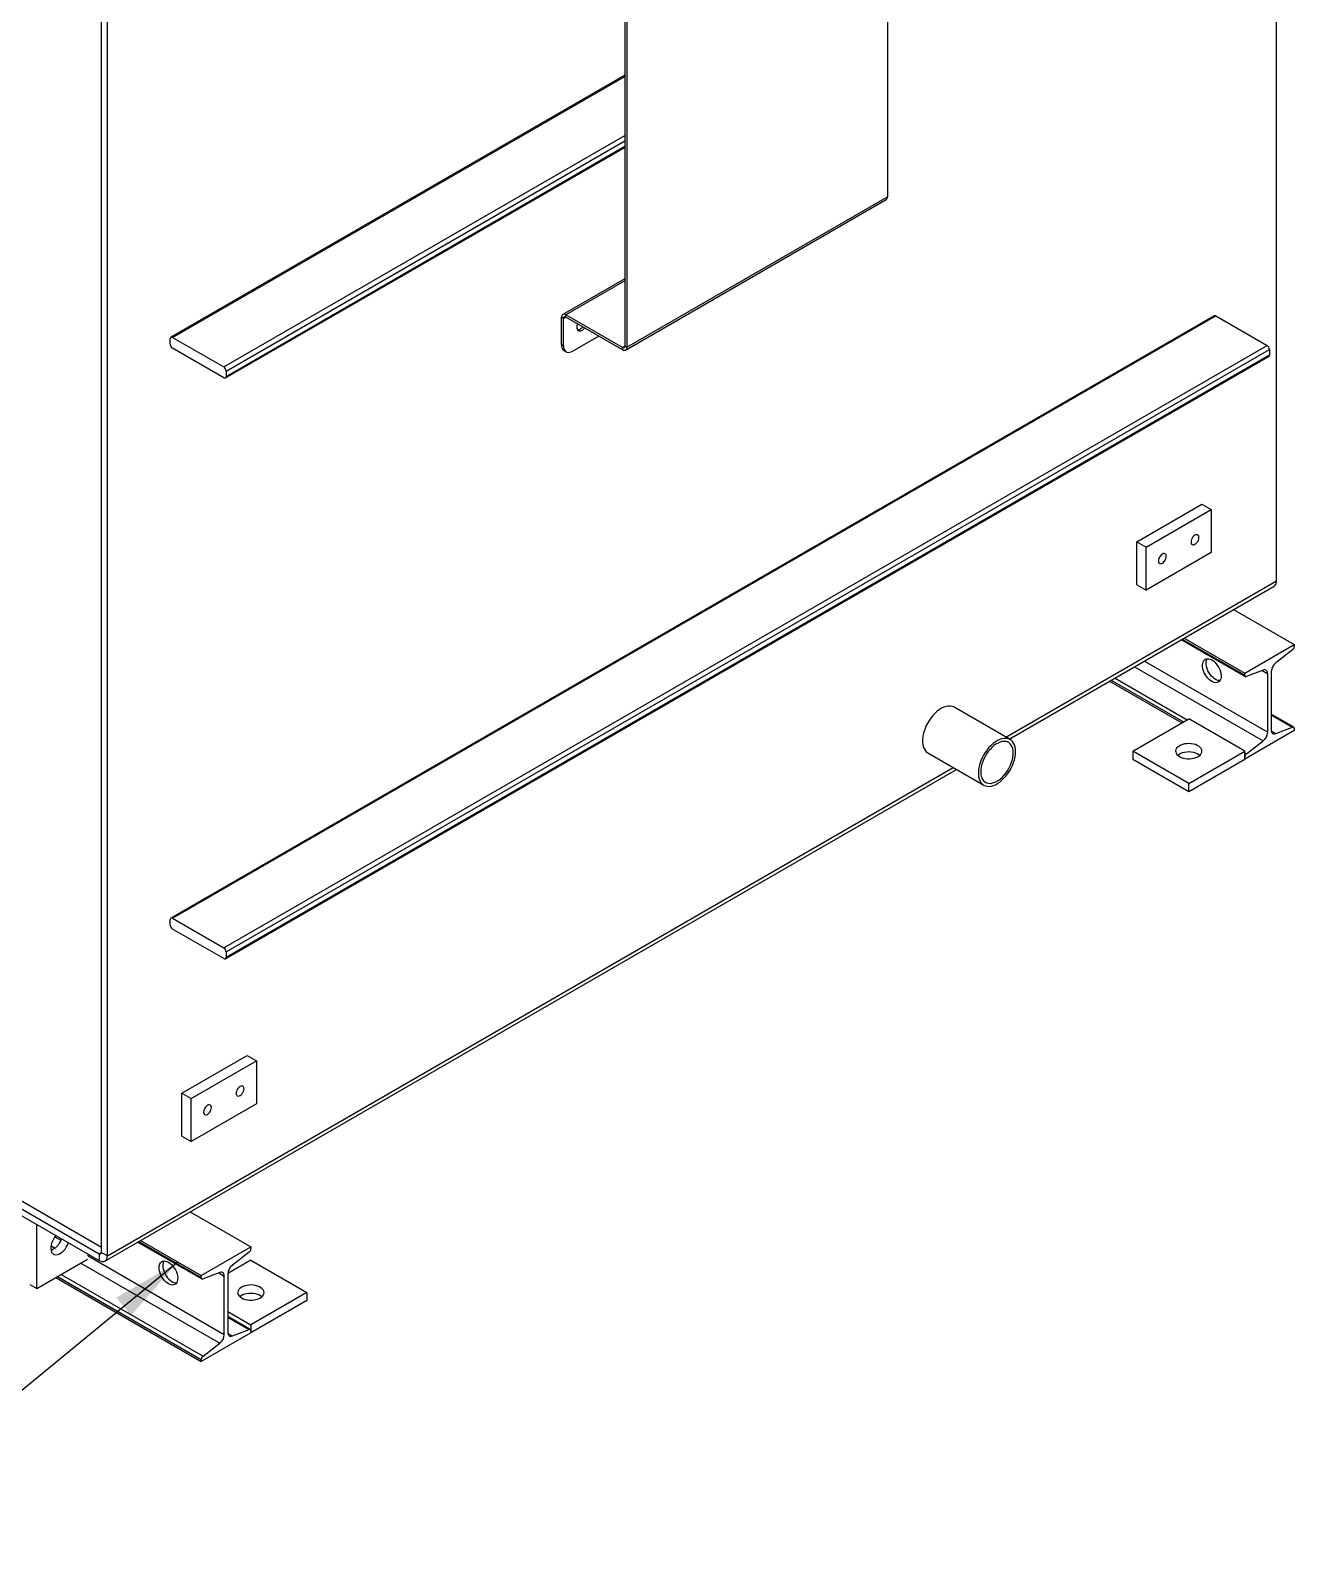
# Model space of a CAD drawing. Header units: inches. Extents: x 0.1 to 16.9, y 0.1 to 10.9.
# Drawn here: x 1.688 to 3.187, y 6.743 to 8.563 of the extents above; entities that cross this region are included whole.
import ezdxf

# ---------------------------------------------------------------- set-up
doc = ezdxf.new("R2010")
doc.units = ezdxf.units.IN
doc.header["$MEASUREMENT"] = 0
doc.dimstyles.new('SLDDIMSTYLE1', dxfattribs={"dimtxt": 0.18, "dimasz": 0.083333, "dimexe": 0, "dimexo": 0.0625, "dimgap": 0, "dimtad": 0, "dimtih": 1, "dimtoh": 1, "dimdec": 0, "dimrnd": 1e-09, "dimzin": 0, "dimdsep": 46, "dimtxsty": 'Standard', "dimsah": 1, "dimcen": 0.09, "dimadec": 0, "dimazin": 0, "dimtfac": 0.083333, "dimtdec": 0, "dimtofl": 0, "dimtmove": 0, "dimatfit": 3, "dimfxl": 0, "dimfrac": 2, "dimtolj": 1, "dimtzin": 0, "dimarcsym": 0})

msp = doc.modelspace()

# ---------------------------------------------------------------- linework, layer by layer
at = {"color": 7, "linetype": 'Continuous', "lineweight": 25}
for p, q in [((3.1659629, 7.9105194), (3.1659629, 9.8219499)), ((1.7724653, 7.1140431), (1.7724653, 9.282982)), ((1.7793707, 7.1100568), (1.7793707, 9.2789956)), ((2.7046862, 8.8137581), (2.7046862, 8.3661713)), ((2.3930156, 8.6365031), (2.3930156, 8.1889163)), ((2.395327, 8.6351688), (2.395327, 8.187582)), ((2.3930156, 8.5102259), (1.8547575, 8.1994961)), ((1.8567105, 8.1993027), (2.3930156, 8.5089051)), ((1.9174775, 8.1642227), (2.3930156, 8.438745)), ((1.9202396, 8.1594385), (2.3930156, 8.4323663)), ((1.9194304, 8.1512708), (2.3930156, 8.4246657)), ((1.9202396, 8.1530593), (2.3930156, 8.4259871)), ((2.3938407, 8.1842969), (2.7031999, 8.3628862)), ((2.395327, 8.187582), (2.7046862, 8.3661713)), ((2.3930156, 8.268921), (2.3194735, 8.226466)), ((2.3930156, 8.266495), (2.3230607, 8.2261108)), ((3.0921944, 8.2248969), (1.8547575, 7.5105398)), ((1.8567105, 7.5103464), (3.0941473, 8.2247035)), ((2.3202985, 8.2218467), (2.3179872, 8.223181)), ((2.3179872, 8.1907643), (2.3179872, 8.223181)), ((2.3202985, 8.2218467), (2.3230611, 8.2234415)), ((2.3202985, 8.18943), (2.3202985, 8.2218467)), ((2.3902535, 8.1873212), (2.3230607, 8.2261108)), ((2.3230607, 8.2234418), (2.3230607, 8.2261108)), ((2.3902535, 8.1846522), (2.3230607, 8.2234418)), ((3.0941473, 8.2247035), (3.1549143, 8.1896235)), ((1.8539483, 8.1913284), (1.8539483, 8.1977076)), ((1.8567105, 8.1993027), (1.9174775, 8.1642227)), ((2.3179872, 8.1907643), (2.3202985, 8.18943)), ((2.3621881, 8.2008539), (2.3313471, 8.1830498)), ((1.9174775, 8.1514642), (1.8567105, 8.1865443)), ((1.9174775, 7.4752664), (3.1549143, 8.1896235)), ((1.9194304, 7.4623145), (3.1568673, 8.1766716)), ((1.9202396, 7.4704822), (3.1576765, 8.1848393)), ((1.9202396, 7.464103), (3.1576765, 8.1784601)), ((2.3212238, 8.1836105), (2.3235352, 8.1822762)), ((2.3930156, 8.1889158), (2.3902535, 8.1873212)), ((2.3902535, 8.1873212), (2.3902535, 8.1846522)), ((2.3930156, 8.1889163), (2.395327, 8.187582)), ((3.1576765, 8.1848393), (3.1576765, 8.1784601)), ((1.9202396, 8.1594385), (1.9202396, 8.1530593)), ((3.0002347, 7.9567843), (3.0775745, 8.0014317)), ((3.0112833, 7.9504062), (3.0886231, 7.9950535)), ((3.0775745, 8.0014317), (3.0886231, 7.9950535)), ((3.0886231, 7.9950535), (3.0886231, 7.9440197)), ((3.0002347, 7.9567843), (3.0112833, 7.9504062)), ((3.0002347, 7.9057505), (3.0002347, 7.9567843)), ((3.0112833, 7.8993724), (3.0112833, 7.9504062)), ((3.0886231, 7.9440197), (3.0112833, 7.8993724)), ((2.8450505, 7.7252606), (3.1659629, 7.9105194)), ((2.849056, 7.7229483), (3.1631308, 7.9042598)), ((3.0002347, 7.9057505), (3.0112833, 7.8993724)), ((3.1151439, 7.8765576), (3.1870987, 7.835019)), ((3.0531506, 7.8407696), (3.1289663, 7.7970022)), ((3.0541577, 7.841351), (3.1282542, 7.798576)), ((3.0562994, 7.8425874), (3.1282542, 7.8010487)), ((3.1282542, 7.8010487), (3.1870987, 7.835019)), ((3.1850677, 7.8286051), (3.1651634, 7.8132836)), ((3.1870987, 7.835019), (3.1870987, 7.8325463)), ((2.9976898, 7.8087528), (3.1501895, 7.7207166)), ((3.0093664, 7.8154935), (3.1555441, 7.7311069)), ((2.9678967, 7.7915536), (3.0536752, 7.7420347)), ((2.9700384, 7.7927899), (3.0558168, 7.7432711)), ((2.9744674, 7.7953468), (3.0602459, 7.7458279)), ((3.1282542, 7.798576), (3.1282542, 7.8010487)), ((3.1501895, 7.8046393), (3.1302852, 7.7969799)), ((3.1490286, 7.8041926), (3.1555441, 7.8004312)), ((3.1555441, 7.7311069), (3.1555441, 7.8004312)), ((3.1598088, 7.8028932), (3.1598088, 7.7335689)), ((2.8501303, 7.7223281), (2.783839, 7.7605973)), ((2.9956717, 7.70855), (3.0619629, 7.7468191)), ((3.1282542, 7.70855), (3.0619629, 7.7468191)), ((3.1863867, 7.7369979), (3.1598088, 7.752341)), ((3.1598088, 7.7516019), (3.1850677, 7.7370203)), ((3.1651634, 7.7293608), (3.1850677, 7.7370203)), ((3.1870987, 7.7354241), (3.1870987, 7.7329514)), ((3.1870987, 7.7329514), (3.1282542, 7.6989811)), ((3.1302852, 7.705395), (3.1501895, 7.7207166)), ((3.1598962, 7.7324015), (3.1651634, 7.7293608)), ((2.7525916, 7.7064692), (2.8188828, 7.6682001)), ((2.9956717, 7.70855), (2.9956717, 7.6989811)), ((3.0619629, 7.6702809), (2.9956717, 7.70855)), ((3.0619629, 7.6702809), (3.1282542, 7.70855)), ((3.1282542, 7.6989811), (3.1282542, 7.70855)), ((3.1282542, 7.7065675), (3.1302852, 7.705395)), ((3.1282542, 7.6989811), (3.1282542, 7.7014539)), ((1.7765386, 7.1037972), (2.7865509, 7.6868649)), ((1.7793707, 7.1100568), (2.7825454, 7.6891772)), ((2.9956717, 7.6989811), (3.0619629, 7.660712)), ((3.0619629, 7.660712), (3.1282542, 7.6989811)), ((3.0619629, 7.660712), (3.0619629, 7.6702809)), ((0.8872008, 7.6219059), (1.7697032, 7.1124481)), ((0.8872008, 7.6139318), (1.7697032, 7.104474)), ((0.9162032, 7.6147304), (1.7724653, 7.1204208)), ((1.8539483, 7.5023721), (1.8539483, 7.5087513)), ((1.8567105, 7.5103464), (1.9174775, 7.4752664)), ((1.9174775, 7.4625079), (1.8567105, 7.497588)), ((1.9202396, 7.4704822), (1.9202396, 7.464103)), ((1.867759, 7.30302), (1.9450988, 7.3476674)), ((1.8788076, 7.2966418), (1.9561474, 7.3412892)), ((1.9450988, 7.3476674), (1.9561474, 7.3412892)), ((1.9561474, 7.3412892), (1.9561474, 7.2902554)), ((1.867759, 7.2519862), (1.867759, 7.30302)), ((1.867759, 7.30302), (1.8788076, 7.2966418)), ((1.8788076, 7.245608), (1.8788076, 7.2966418)), ((1.9561474, 7.2902554), (1.8788076, 7.245608)), ((1.867759, 7.2519862), (1.8788076, 7.245608)), ((1.8777071, 7.1622005), (1.9496619, 7.1206619)), ((1.6957553, 7.0713376), (1.6957553, 7.1471633)), ((1.7125621, 7.121927), (1.7173537, 7.1191609)), ((1.717283, 7.1326832), (1.7243074, 7.1286281)), ((1.8157138, 7.1264125), (1.8915294, 7.0826451)), ((1.8167209, 7.1269939), (1.8908173, 7.0842189)), ((1.8188625, 7.1282303), (1.8908173, 7.0866917)), ((1.8908173, 7.0866917), (1.9496619, 7.1206619)), ((1.9496619, 7.1206619), (1.9496619, 7.1181892)), ((1.6957553, 7.0713376), (1.7557065, 7.1059467)), ((1.7479752, 7.1014835), (1.9127526, 7.0063595)), ((1.7565223, 7.1100308), (1.7565223, 7.1120832)), ((1.7565223, 7.1100308), (1.9181072, 7.0167498)), ((1.7724653, 7.1140426), (1.7697032, 7.1124481)), ((1.7697032, 7.1124481), (1.7697032, 7.104474)), ((1.7724653, 7.1140431), (1.7793707, 7.1100568)), ((1.9496619, 7.1047014), (1.9223819, 7.088953)), ((1.9476308, 7.114248), (1.9277266, 7.0989265)), ((1.9496619, 7.1047014), (2.0159531, 7.0664322)), ((1.718182, 7.0842843), (1.8908173, 6.984624)), ((1.7203237, 7.0855206), (1.8908173, 6.9870968)), ((1.7247528, 7.0880775), (1.8928484, 6.9910379)), ((1.8908173, 7.0842189), (1.8908173, 7.0866917)), ((1.9127526, 7.0902822), (1.8928484, 7.0826228)), ((1.9115917, 7.0898355), (1.9181072, 7.0860741)), ((1.9181072, 7.0167498), (1.9181072, 7.0860741)), ((1.922372, 7.0885361), (1.922372, 7.0192118)), ((1.6874689, 7.0761212), (1.6957553, 7.0713376)), ((2.0159531, 7.0664322), (1.9496619, 7.0281631)), ((2.0159531, 7.0664322), (2.0159531, 7.0568634)), ((1.922372, 7.0439172), (1.9496619, 7.0281631)), ((2.0159531, 7.0568634), (1.9496619, 7.0185943)), ((1.9489498, 7.0226408), (1.922372, 7.0379839)), ((1.922372, 7.0372448), (1.9476308, 7.0226632)), ((1.9496619, 7.0281631), (1.9496619, 7.0185943)), ((1.9496619, 7.0185943), (1.8908173, 6.984624)), ((1.9224593, 7.0180444), (1.9277266, 7.0150037)), ((1.9277266, 7.0150037), (1.9476308, 7.0226632)), ((1.9496619, 7.021067), (1.9496619, 7.0185943)), ((1.8928484, 6.9910379), (1.9127526, 7.0063595)), ((1.8908173, 6.984624), (1.8908173, 6.9870968))]:
    msp.add_line(p, q, dxfattribs=at)
at = {"color": 7, "linetype": 'Continuous', "lineweight": 25, "flags": 128}
for points in [[(2.3370011, 8.2153941), (2.3367963, 8.2148262), (2.3363366, 8.213044), (2.3361808, 8.2113571), (2.3363366, 8.2098501), (2.3367963, 8.2085986), (2.3375367, 8.2076653), (2.3385207, 8.207097), (2.3396991, 8.2069223), (2.3410127, 8.2071498), (2.3423956, 8.2077682)], [(2.3202985, 8.18943), (2.3204664, 8.1873114), (2.3209648, 8.185451), (2.3217787, 8.1839053), (2.3228834, 8.1827213), (2.3242452, 8.1819348), (2.3258228, 8.18157), (2.3275682, 8.1816377), (2.3294285, 8.182136), (2.3313471, 8.1830498)], [(3.0739495, 7.9619774), (3.0737907, 7.9632789), (3.073325, 7.9643083), (3.0725842, 7.9649954), (3.0716188, 7.9652935), (3.0704946, 7.9651823), (3.0692881, 7.9646692), (3.0680817, 7.9637893), (3.0669574, 7.9626026), (3.065992, 7.9611898), (3.0652512, 7.9596474), (3.0647856, 7.9580803), (3.0646267, 7.9565955), (3.0647856, 7.955294), (3.0652512, 7.9542646), (3.065992, 7.9535774), (3.0669574, 7.9532793), (3.0680817, 7.9533906), (3.0692881, 7.9539036), (3.0704946, 7.9547835), (3.0716188, 7.9559703), (3.0725842, 7.957383), (3.073325, 7.9589255), (3.0737907, 7.9604925), (3.0739495, 7.9619774)], [(3.0352796, 7.9396537), (3.0351208, 7.9409552), (3.0346551, 7.9419846), (3.0339143, 7.9426718), (3.0329489, 7.9429699), (3.0318247, 7.9428586), (3.0306182, 7.9423456), (3.0294118, 7.9414657), (3.0282875, 7.9402789), (3.0273221, 7.9388662), (3.0265813, 7.9373237), (3.0261157, 7.9357567), (3.0259568, 7.9342718), (3.0261157, 7.9329703), (3.0265813, 7.9319409), (3.0273221, 7.9312538), (3.0282875, 7.9309556), (3.0294118, 7.9310669), (3.0306182, 7.93158), (3.0318247, 7.9324599), (3.0329489, 7.9336466), (3.0339143, 7.9350593), (3.0346551, 7.9366018), (3.0351208, 7.9381689), (3.0352796, 7.9396537)], [(3.0892528, 7.8167967), (3.0911201, 7.8155352), (3.0929336, 7.813943), (3.0946412, 7.8120659), (3.0961938, 7.8099578), (3.0975467, 7.8076795), (3.098661, 7.8052963), (3.0995047, 7.802877), (3.1000534, 7.8004911), (3.1002914, 7.7982072), (3.1002119, 7.7960911), (3.0998171, 7.7942036), (3.0991184, 7.7925991), (3.0981358, 7.7913236), (3.0968978, 7.7904138), (3.0954397, 7.7898961), (3.0938037, 7.7897852), (3.0920368, 7.7900843), (3.0901898, 7.7907848), (3.0883159, 7.7918666), (3.0864689, 7.7932986), (3.0847019, 7.7950395), (3.0830659, 7.7970393), (3.0816079, 7.7992405), (3.0803698, 7.8015797), (3.0793873, 7.8039896), (3.0786886, 7.8064008), (3.0782938, 7.8087442), (3.0782143, 7.8109521), (3.0784523, 7.8129612), (3.079001, 7.8147135), (3.0798447, 7.8161588), (3.080959, 7.8172553), (3.0823119, 7.8179716), (3.0838645, 7.8182871), (3.0855721, 7.8181927), (3.0873856, 7.8176911), (3.0892528, 7.8167967)], [(3.0989005, 7.7922509), (3.0980685, 7.7922471), (3.0963016, 7.7925462), (3.0944546, 7.7932468), (3.0925806, 7.7943286), (3.0907336, 7.7957606), (3.0889667, 7.7975015), (3.0873307, 7.7995013), (3.0858727, 7.8017025), (3.0846346, 7.8040416), (3.083652, 7.8064515), (3.0829533, 7.8088628), (3.0825585, 7.8112062), (3.082479, 7.8134141), (3.082717, 7.8154232), (3.0832658, 7.8171755), (3.0838699, 7.8182875)], [(3.1555441, 7.8004312), (3.1554454, 7.8016678), (3.1551525, 7.8027524), (3.1546743, 7.8036515), (3.1540255, 7.8043376), (3.1532262, 7.8047896), (3.1523009, 7.8049933), (3.1512782, 7.8049427), (3.1501895, 7.8046393)], [(2.783839, 7.7605973), (2.7831305, 7.7609708), (2.7810975, 7.7617021), (2.7788836, 7.762038), (2.77652, 7.7619737), (2.7740398, 7.7615102), (2.7714779, 7.7606539), (2.7688701, 7.7594169), (2.7662532, 7.7578166), (2.7636638, 7.7558754), (2.7611383, 7.7536206), (2.7587121, 7.7510838), (2.7564194, 7.7483006), (2.7542922, 7.7453101), (2.7523605, 7.7421543), (2.7506513, 7.7388774), (2.7491888, 7.7355256), (2.7479933, 7.7321458), (2.7470816, 7.7287854), (2.7464667, 7.7254917), (2.746157, 7.7223109), (2.746157, 7.7192876), (2.7464667, 7.7164643), (2.7470816, 7.7138806), (2.7479933, 7.7115728), (2.7491888, 7.7095733), (2.7506513, 7.7079101), (2.7523605, 7.7066066), (2.7525916, 7.7064692)], [(2.783839, 7.7605973), (2.7831305, 7.7609708), (2.7810975, 7.7617021), (2.7788836, 7.762038), (2.77652, 7.7619737), (2.7740398, 7.7615102), (2.7714779, 7.7606539), (2.7688701, 7.7594169), (2.7662532, 7.7578166), (2.7636638, 7.7558754), (2.7611383, 7.7536206), (2.7587121, 7.7510838), (2.7564194, 7.7483006), (2.7542922, 7.7453101), (2.7523605, 7.7421543), (2.7506513, 7.7388774), (2.7491888, 7.7355256), (2.7479933, 7.7321458), (2.7470816, 7.7287854), (2.7464667, 7.7254917), (2.746157, 7.7223109), (2.746157, 7.7192876), (2.7464667, 7.7164643), (2.7470816, 7.7138806), (2.7479933, 7.7115728), (2.7491888, 7.7095733), (2.7506513, 7.7079101), (2.7523605, 7.7066066), (2.7525916, 7.7064692)], [(2.8566037, 7.7080205), (2.8564486, 7.7109489), (2.8559854, 7.7136572), (2.8552208, 7.7161072), (2.8541654, 7.7182647), (2.852834, 7.7200993), (2.8512454, 7.7215852), (2.8494217, 7.7227017), (2.8473887, 7.723433), (2.8451749, 7.7237688), (2.8428113, 7.7237045), (2.8403311, 7.723241), (2.8377691, 7.7223848), (2.8351614, 7.7211478), (2.8325444, 7.7195475), (2.829955, 7.7176063), (2.8274295, 7.7153515), (2.8250034, 7.7128146), (2.8227106, 7.7100314), (2.8205835, 7.7070409), (2.8186518, 7.7038851), (2.8169426, 7.7006083), (2.81548, 7.6972564), (2.8142845, 7.6938766), (2.8133729, 7.6905163), (2.8127579, 7.6872226), (2.8124483, 7.6840418), (2.8124483, 7.6810185), (2.8127579, 7.6781952), (2.8133729, 7.6756115), (2.8142845, 7.6733037), (2.81548, 7.6713042), (2.8169426, 7.669641), (2.8186518, 7.6683375), (2.8205835, 7.667412), (2.8227106, 7.6668775), (2.8250034, 7.6667414), (2.8274295, 7.6670058), (2.829955, 7.6676668), (2.8325444, 7.6687153), (2.8351614, 7.6701364), (2.8377691, 7.6719103), (2.8403311, 7.674012), (2.8428113, 7.6764121), (2.8451749, 7.6790767), (2.8473887, 7.6819687), (2.8494217, 7.6850472), (2.8512454, 7.6882692), (2.852834, 7.6915894), (2.8541654, 7.6949611), (2.8552208, 7.6983372), (2.8559854, 7.70167), (2.8564486, 7.704913), (2.8566037, 7.7080205)], [(2.8538415, 7.7064259), (2.8536891, 7.7091363), (2.8532341, 7.7116278), (2.8524838, 7.7138613), (2.8514499, 7.7158015), (2.8501489, 7.7174179), (2.8486011, 7.7186848), (2.8468311, 7.7195824), (2.8448668, 7.7200965), (2.842739, 7.7202189), (2.8404814, 7.7199478), (2.8381296, 7.7192874), (2.8357206, 7.7182482), (2.8332925, 7.7168465), (2.8308836, 7.7151044), (2.8285317, 7.7130494), (2.8262742, 7.710714), (2.8241464, 7.7081349), (2.822182, 7.7053528), (2.820412, 7.7024116), (2.8188643, 7.6993576), (2.8175632, 7.6962392), (2.8165294, 7.6931053), (2.8157791, 7.6900055), (2.8153241, 7.6869886), (2.8151716, 7.6841023), (2.8153241, 7.6813919), (2.8157791, 7.6789004), (2.8165294, 7.6766669), (2.8175632, 7.6747267), (2.8188643, 7.6731103), (2.820412, 7.6718434), (2.822182, 7.6709458), (2.8241464, 7.6704317), (2.8262742, 7.6703093), (2.8285317, 7.6705804), (2.8308836, 7.6712408), (2.8332925, 7.67228), (2.8357206, 7.6736817), (2.8381296, 7.6754238), (2.8404814, 7.6774788), (2.842739, 7.6798142), (2.8448668, 7.6823934), (2.8468311, 7.6851755), (2.8486011, 7.6881166), (2.8501489, 7.6911706), (2.8514499, 7.694289), (2.8524838, 7.6974229), (2.8532341, 7.7005227), (2.8536891, 7.7035396), (2.8538415, 7.7064259)], [(3.0509144, 7.7021718), (3.0529405, 7.7011856), (3.0552262, 7.7004113), (3.0577057, 7.6998711), (3.0603077, 7.6995806), (3.0629573, 7.6995481), (3.0655783, 7.6997746), (3.0680952, 7.7002536), (3.0704358, 7.7009712), (3.0725326, 7.7019068), (3.0743254, 7.7030336), (3.0757625, 7.7043191), (3.0768026, 7.7057262), (3.0774158, 7.7072146), (3.0775844, 7.7087414), (3.0773037, 7.7102628), (3.0765816, 7.7117348), (3.075439, 7.7131152), (3.0739087, 7.7143643), (3.0720347, 7.7154461), (3.069871, 7.7163295), (3.0674798, 7.7169892), (3.0649299, 7.717406), (3.0622946, 7.7175681), (3.0596498, 7.7174707), (3.0570715, 7.7171167), (3.054634, 7.7165163), (3.0524072, 7.7156867), (3.0504554, 7.7146517), (3.0488347, 7.7134413), (3.0475916, 7.7120901), (3.0467619, 7.7106371), (3.0463696, 7.709124), (3.0464259, 7.7075944), (3.0469291, 7.7060923), (3.0478648, 7.704661), (3.0492061, 7.7033415), (3.0509144, 7.7021718)], [(3.1598088, 7.7335689), (3.1599075, 7.7323323), (3.1602005, 7.7312478), (3.1606787, 7.7303486), (3.1613274, 7.7296625), (3.1621267, 7.7292106), (3.163052, 7.7290068), (3.1640747, 7.7290574), (3.1651634, 7.7293608)], [(3.048717, 7.7037656), (3.0488347, 7.7038724), (3.0504554, 7.7050829), (3.0524072, 7.7061178), (3.054634, 7.7069474), (3.0570715, 7.7075479), (3.0596498, 7.7079019), (3.0622946, 7.7079992), (3.0649299, 7.7078372), (3.0674798, 7.7074203), (3.069871, 7.7067607), (3.0720347, 7.7058773), (3.0739087, 7.7047954), (3.0752088, 7.7037656)], [(1.9414738, 7.3082131), (1.941315, 7.3095145), (1.9408493, 7.3105439), (1.9401085, 7.3112311), (1.9391431, 7.3115292), (1.9380189, 7.311418), (1.9368124, 7.3109049), (1.935606, 7.310025), (1.9344817, 7.3088383), (1.9335163, 7.3074255), (1.9327755, 7.3058831), (1.9323099, 7.304316), (1.932151, 7.3028312), (1.9323099, 7.3015297), (1.9327755, 7.3005003), (1.9335163, 7.2998131), (1.9344817, 7.299515), (1.935606, 7.2996263), (1.9368124, 7.3001393), (1.9380189, 7.3010192), (1.9391431, 7.302206), (1.9401085, 7.3036187), (1.9408493, 7.3051612), (1.941315, 7.3067282), (1.9414738, 7.3082131)], [(1.9028039, 7.2858894), (1.9026451, 7.2871909), (1.9021794, 7.2882203), (1.9014386, 7.2889075), (1.9004732, 7.2892056), (1.899349, 7.2890943), (1.8981425, 7.2885812), (1.8969361, 7.2877014), (1.8958118, 7.2865146), (1.8948464, 7.2851019), (1.8941056, 7.2835594), (1.89364, 7.2819924), (1.8934811, 7.2805075), (1.89364, 7.279206), (1.8941056, 7.2781766), (1.8948464, 7.2774895), (1.8958118, 7.2771913), (1.8969361, 7.2773026), (1.8981425, 7.2778157), (1.899349, 7.2786955), (1.9004732, 7.2798823), (1.9014386, 7.281295), (1.9021794, 7.2828375), (1.9026451, 7.2844046), (1.9028039, 7.2858894)], [(1.7184083, 7.1340859), (1.7184026, 7.1340793), (1.7168068, 7.1320235), (1.7154001, 7.1297817), (1.7142228, 7.1274184), (1.7133089, 7.1250016), (1.7126846, 7.1226009), (1.7123679, 7.1202852), (1.7123679, 7.1181212), (1.7126846, 7.1161712), (1.7133089, 7.1144912), (1.7142228, 7.1131296), (1.7154001, 7.1121256), (1.7168068, 7.111508), (1.7184026, 7.1112946), (1.7201414, 7.1114915), (1.7219733, 7.1120932), (1.7238456, 7.1130822), (1.7257044, 7.1144301), (1.7274962, 7.1160981), (1.7291695, 7.1180384), (1.7306761, 7.1201949), (1.7319728, 7.1225058), (1.7330222, 7.1249044), (1.7332459, 7.1255204)], [(1.7249595, 7.130304), (1.7247358, 7.1296881), (1.7236864, 7.1272894), (1.7223897, 7.1249785), (1.7208831, 7.122822), (1.7192098, 7.1208818), (1.7174179, 7.1192137), (1.7155592, 7.1178658), (1.7136869, 7.1168768), (1.7126104, 7.1164775)], [(1.7697032, 7.104474), (1.7715892, 7.1035998), (1.7734028, 7.1031881), (1.7750742, 7.1032549), (1.7765391, 7.1037975), (1.7777414, 7.1047951), (1.7786348, 7.1062094), (1.7791849, 7.1079861), (1.7793707, 7.1100568)], [(1.851816, 7.1024396), (1.8536832, 7.1011781), (1.8554967, 7.0995859), (1.8572043, 7.0977088), (1.8587569, 7.0956007), (1.8601098, 7.0933224), (1.8612241, 7.0909392), (1.8620678, 7.0885199), (1.8626165, 7.086134), (1.8628546, 7.0838501), (1.862775, 7.081734), (1.8623802, 7.0798465), (1.8616815, 7.078242), (1.860699, 7.0769665), (1.8594609, 7.0760567), (1.8580029, 7.075539), (1.8563669, 7.0754281), (1.8546, 7.0757272), (1.852753, 7.0764277), (1.850879, 7.0775095), (1.849032, 7.0789415), (1.8472651, 7.0806824), (1.8456291, 7.0826822), (1.8441711, 7.0848834), (1.842933, 7.0872226), (1.8419504, 7.0896325), (1.8412517, 7.0920438), (1.8408569, 7.0943871), (1.8407774, 7.096595), (1.8410154, 7.0986041), (1.8415642, 7.1003564), (1.8424078, 7.1018017), (1.8435221, 7.1028982), (1.8448751, 7.1036145), (1.8464277, 7.10393), (1.8481353, 7.1038356), (1.8499488, 7.103334), (1.851816, 7.1024396)], [(1.846433, 7.1039304), (1.8462152, 7.1035822), (1.8455165, 7.1019777), (1.8451217, 7.1000902), (1.8450421, 7.097974), (1.8452801, 7.0956902), (1.8458289, 7.0933043), (1.8466726, 7.090885), (1.8477869, 7.0885018), (1.8491398, 7.0862235), (1.8506924, 7.0841154), (1.8524, 7.0822383), (1.8542135, 7.0806461), (1.8560807, 7.0793846)], [(1.9181072, 7.0860741), (1.9180086, 7.0873107), (1.9177156, 7.0883953), (1.9172374, 7.0892944), (1.9165887, 7.0899806), (1.9157893, 7.0904325), (1.9148641, 7.0906362), (1.9138413, 7.0905856), (1.9127526, 7.0902822)], [(1.9386133, 7.0600541), (1.9406395, 7.0590679), (1.9429252, 7.0582936), (1.9454047, 7.0577534), (1.9480066, 7.0574629), (1.9506562, 7.0574304), (1.9532772, 7.0576569), (1.9557942, 7.0581358), (1.9581347, 7.0588535), (1.9602315, 7.0597891), (1.9620243, 7.0609159), (1.9634614, 7.0622013), (1.9645015, 7.0636085), (1.9651147, 7.0650969), (1.9652834, 7.0666237), (1.9650026, 7.068145), (1.9642805, 7.0696171), (1.9631379, 7.0709975), (1.9616076, 7.0722466), (1.9597336, 7.0733284), (1.9575699, 7.0742118), (1.9551787, 7.0748714), (1.9526288, 7.0752883), (1.9499935, 7.0754503), (1.9473487, 7.075353), (1.9447704, 7.074999), (1.9423329, 7.0743985), (1.9401062, 7.0735689), (1.9381544, 7.072534), (1.9365336, 7.0713235), (1.9352905, 7.0699724), (1.9344609, 7.0685193), (1.9340685, 7.0670063), (1.9341248, 7.0654767), (1.934628, 7.0639746), (1.9355637, 7.0625432), (1.936905, 7.0612237), (1.9386133, 7.0600541)], [(1.936416, 7.0616478), (1.9365336, 7.0617547), (1.9381544, 7.0629652), (1.9401062, 7.0640001), (1.9423329, 7.0648297), (1.9447704, 7.0654301), (1.9473487, 7.0657841), (1.9499935, 7.0658815), (1.9526288, 7.0657194), (1.9551787, 7.0653026), (1.9575699, 7.064643), (1.9597336, 7.0637595), (1.9616076, 7.0626777), (1.9629078, 7.0616478)], [(1.922372, 7.0192118), (1.9224706, 7.0179752), (1.9227636, 7.0168907), (1.9232418, 7.0159915), (1.9238906, 7.0153054), (1.9246899, 7.0148535), (1.9256151, 7.0146497), (1.9266379, 7.0147003), (1.9277266, 7.0150037)]]:
    msp.add_lwpolyline(points, dxfattribs=at)
at = {"color": 7, "linetype": 'Continuous', "lineweight": 25}
for centre, radius, start, end in [((2.7012731, 8.3657367), 0.0034406, 304.0563508, 7.2558296), ((2.3210801, 8.2236827), 0.0031334, 50.7967148, 189.214037), ((2.3219824, 8.2221198), 0.0017059, 50.7967148, 189.214037), ((2.3372523, 8.2134532), 0.0051912, 267.2190295, 303.0612866), ((2.3339895, 8.2191046), 0.0117127, 301.3562003, 321.6188724), ((2.3363008, 8.2177703), 0.0117127, 301.3562003, 321.6188724), ((3.0930031, 8.2231063), 0.0019648, 54.3824225, 114.307119), ((1.8556322, 8.1979808), 0.0017059, 50.7967148, 189.214037), ((1.8599453, 8.1916013), 0.0060031, 182.6054785, 237.3945217), ((2.3257993, 8.1899898), 0.0078505, 174.3375761, 234.3502435), ((2.3913317, 8.1886431), 0.0017059, 230.7967148, 9.214037), ((2.392234, 8.1870803), 0.0031334, 230.7967148, 9.214037), ((3.1516795, 8.1845664), 0.0060031, 2.6054785, 57.3945217), ((3.1558183, 8.1782235), 0.0018731, 304.0563509, 7.2558295), ((1.9142427, 8.1591656), 0.0060031, 2.6054785, 57.3945217), ((1.9185557, 8.1527861), 0.0017059, 230.7967148, 9.214037), ((3.1594594, 7.9096914), 0.006556, 304.0563508, 7.2558296), ((3.1817319, 7.8328181), 0.0053738, 308.3718484, 357.1001795), ((3.1739579, 7.8021765), 0.0141672, 128.3718484, 177.1001795), ((3.1296831, 7.798304), 0.0014546, 169.2211921, 294.4525606), ((3.1856698, 7.7356961), 0.0014546, 349.2211921, 114.4525606), ((3.1413951, 7.7318236), 0.0141672, 308.3718484, 357.1001795), ((3.1336211, 7.701182), 0.0053738, 128.3718484, 177.1001795), ((1.8556322, 7.5090245), 0.0017059, 50.7967148, 189.214037), ((1.8599453, 7.502645), 0.0060031, 182.6054785, 237.3945217), ((1.9142427, 7.4702093), 0.0060031, 2.6054785, 57.3945217), ((1.9185557, 7.4638298), 0.0017059, 230.7967148, 9.214037), ((1.944295, 7.118461), 0.0053738, 308.3718484, 357.1001795), ((1.7707815, 7.11377), 0.0017059, 230.7967148, 9.214037), ((1.936521, 7.0878194), 0.0141672, 128.3718484, 177.1001795), ((1.8922463, 7.0839469), 0.0014546, 169.2211921, 294.4525606), ((1.861251, 7.0875894), 0.0096979, 237.7827272, 271.2565825), ((1.9039582, 7.0174665), 0.0141672, 308.3718484, 357.1001795), ((1.9482329, 7.021339), 0.0014546, 349.2211921, 114.4525606), ((1.8961842, 6.9868249), 0.0053738, 128.3718484, 177.1001795)]:
    msp.add_arc(centre, radius, start, end, dxfattribs=at)

# ---------------------------------------------------------------- leaders
at = {"color": 7, "linetype": 'Continuous', "lineweight": 0}
msp.add_leader([(1.8630606, 7.1027153), (1.4253874, 6.7429859)], dimstyle='SLDDIMSTYLE1', dxfattribs=at)

doc.saveas('drawing.dxf')
